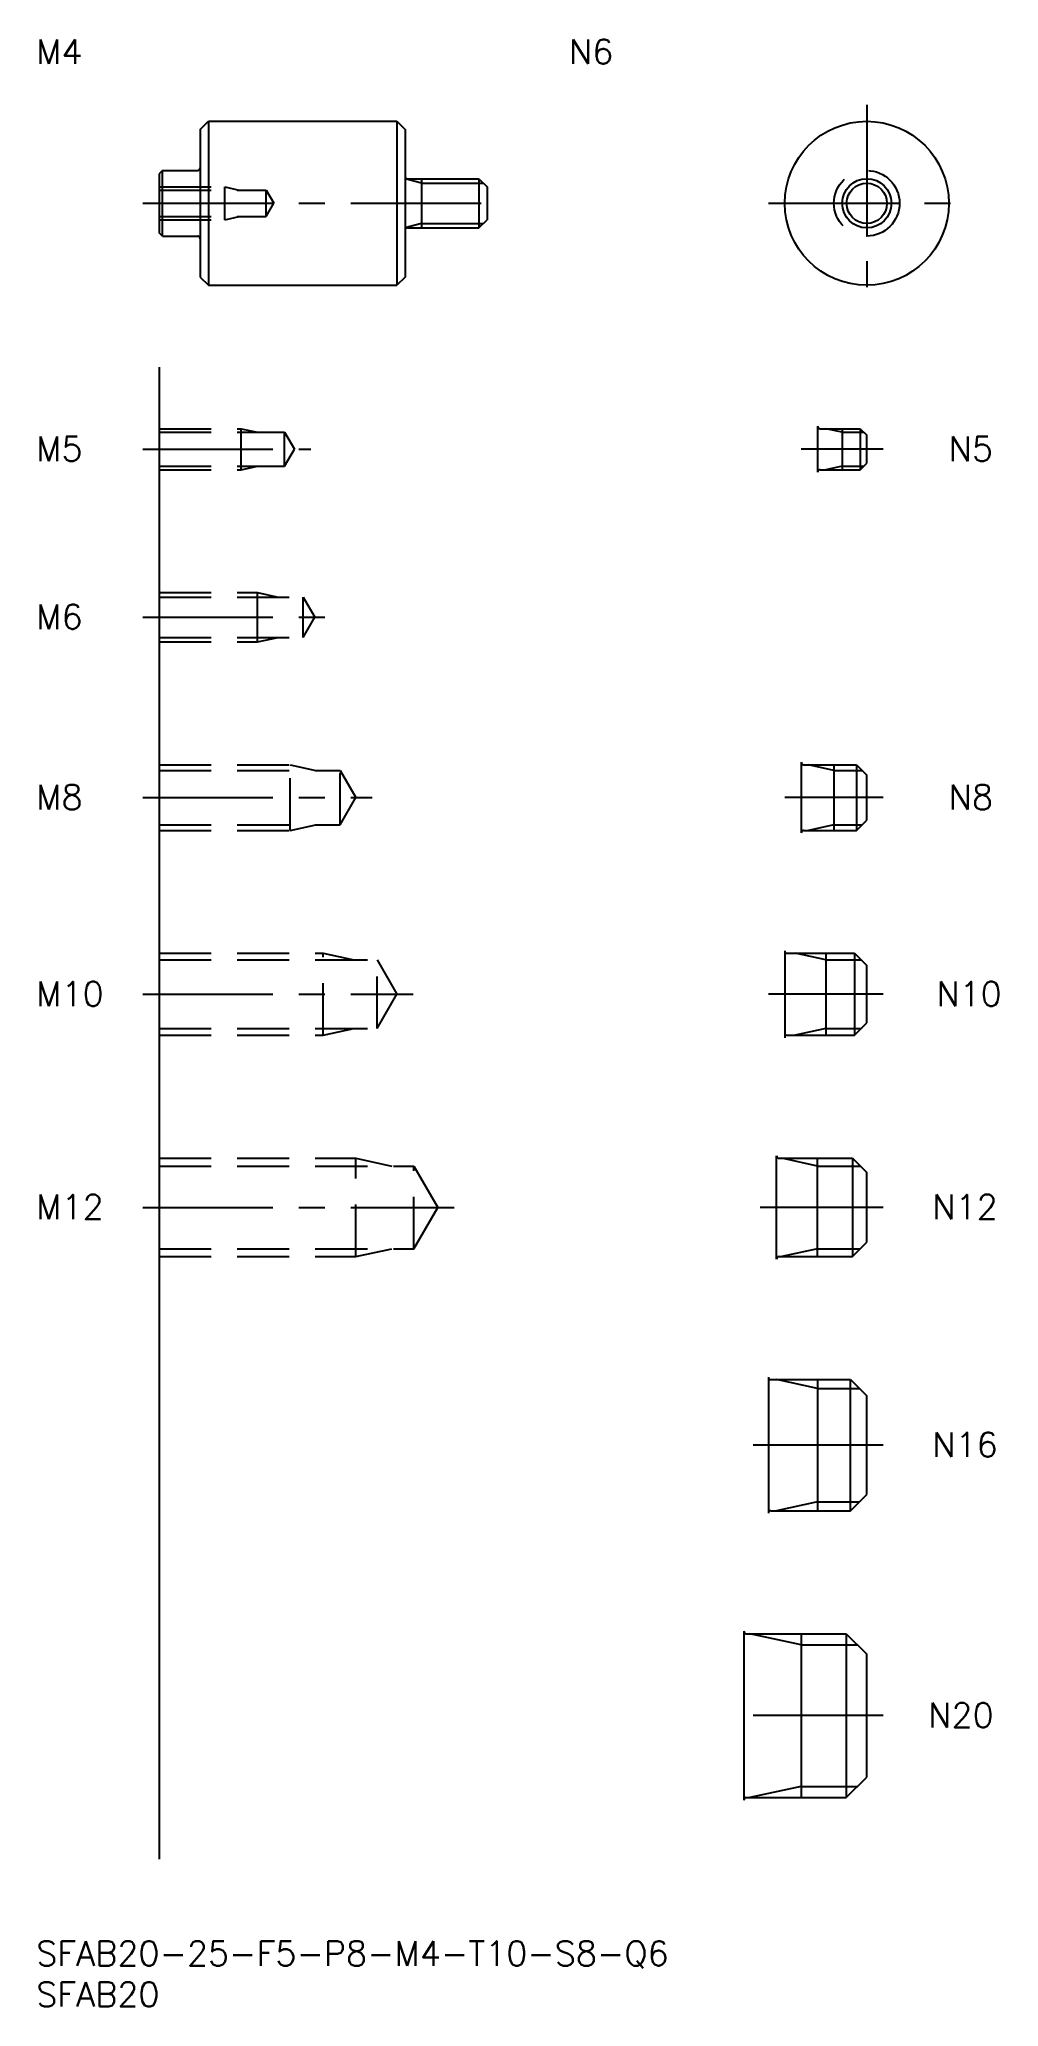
# Model space of a CAD drawing. Extents: x 0 to 117, y -8 to 232.
import ezdxf

# ---------------------------------------------------------------- set-up
doc = ezdxf.new("R2010")
doc.units = 0
doc.header["$LTSCALE"] = 0.5
doc.linetypes.add('CENTER', pattern=[50.8, 31.75, -6.35, 6.35, -6.35])
doc.linetypes.add('DASHED', pattern=[19.05, 12.7, -6.35])
for name, color, linetype in [('MSM_CENTER', 1, 'CENTER'), ('MSM_CONTINUOUS', 7, 'CONTINUOUS'), ('MSM_DASHED', 4, 'DASHED'), ('MSM_NARROW', 5, 'CONTINUOUS'), ('MSM_PART_NUMBER', 7, 'CONTINUOUS')]:
    doc.layers.add(name, color=color, linetype=linetype)
doc.styles.get("Standard").update_dxf_attribs({"font": 'txt.shx', "height": 1, "bigfont": 'bigfont.shx'})

# ---------------------------------------------------------------- blocks, each defined once
blk = doc.blocks.new('*U18')
at = {"layer": 'MSM_PART_NUMBER'}
blk.add_text('SFAB20-25-F5-P8-M4-T10-S8-Q6', height=3, dxfattribs=at).set_placement((0, -3))
blk = doc.blocks.new('*U19')
at = {"layer": 'MSM_PART_NUMBER'}
blk.add_text('SFAB20', height=3, dxfattribs=at).set_placement((0, -8))
blk = doc.blocks.new('*U20')
at = {"layer": 'MSM_PART_NUMBER'}
blk.add_text('M12', height=3, dxfattribs=at).set_placement((0, 88.06))
blk = doc.blocks.new('*U21')
at = {"layer": 'MSM_PART_NUMBER'}
blk.add_text('M10', height=3, dxfattribs=at).set_placement((0, 114.06))
blk = doc.blocks.new('*U22')
at = {"layer": 'MSM_PART_NUMBER'}
blk.add_text('M8', height=3, dxfattribs=at).set_placement((0, 138.06))
blk = doc.blocks.new('*U23')
at = {"layer": 'MSM_PART_NUMBER'}
blk.add_text('M6', height=3, dxfattribs=at).set_placement((0, 160.06))
blk = doc.blocks.new('*U24')
at = {"layer": 'MSM_PART_NUMBER'}
blk.add_text('M5', height=3, dxfattribs=at).set_placement((0, 180.56))
blk = doc.blocks.new('*U25')
at = {"layer": 'MSM_PART_NUMBER'}
blk.add_text('N20', height=3, dxfattribs=at).set_placement((108.82, 26.06))
blk = doc.blocks.new('*U26')
at = {"layer": 'MSM_PART_NUMBER'}
blk.add_text('N16', height=3, dxfattribs=at).set_placement((109.32, 59.06))
blk = doc.blocks.new('*U27')
at = {"layer": 'MSM_PART_NUMBER'}
blk.add_text('N12', height=3, dxfattribs=at).set_placement((109.32, 88.06))
blk = doc.blocks.new('*U28')
at = {"layer": 'MSM_PART_NUMBER'}
blk.add_text('N10', height=3, dxfattribs=at).set_placement((109.82, 114.06))
blk = doc.blocks.new('*U29')
at = {"layer": 'MSM_PART_NUMBER'}
blk.add_text('N8', height=3, dxfattribs=at).set_placement((111.32, 138.06))
blk = doc.blocks.new('*U30')
at = {"layer": 'MSM_PART_NUMBER'}
blk.add_text('M4', height=3, dxfattribs=at).set_placement((0, 229))
blk = doc.blocks.new('*U31')
at = {"layer": 'MSM_PART_NUMBER'}
blk.add_text('N6', height=3, dxfattribs=at).set_placement((65, 229))
blk = doc.blocks.new('*U32')
at = {"layer": 'MSM_PART_NUMBER'}
blk.add_text('N5', height=3, dxfattribs=at).set_placement((111.32, 180.56))

msp = doc.modelspace()

# ---------------------------------------------------------------- linework, layer by layer
at = {"layer": 'MSM_CENTER'}
for p, q in [((101.32, 224), (101.32, 200)), ((13, 212), (57, 212)), ((89.32, 212), (113.32, 212)), ((13, 182), (33.5, 182)), ((103.32, 182), (93.32, 182)), ((13, 161.5), (36, 161.5)), ((13, 139.5), (41, 139.5)), ((103.32, 139.5), (91.32, 139.5)), ((13, 115.5), (46, 115.5)), ((103.32, 115.5), (89.32, 115.5)), ((13, 89.5), (51, 89.5)), ((103.32, 89.5), (88.32, 89.5)), ((103.32, 60.5), (87.32, 60.5)), ((103.32, 27.5), (84.32, 27.5))]:
    msp.add_line(p, q, dxfattribs=at)
at = {"layer": 'MSM_CONTINUOUS'}
for p, q in [((20, 221), (21, 222)), ((20, 221), (20, 203)), ((21, 222), (21, 202)), ((21, 222), (44, 222)), ((44, 222), (44, 202)), ((44, 222), (45, 221)), ((45, 221), (45, 203)), ((15.4, 216), (15, 215.6)), ((15.4, 216), (19.7, 216)), ((15.4, 208), (15.4, 216)), ((15, 215.6), (15, 208.4)), ((45.3, 215), (54, 215)), ((47, 215), (47, 209)), ((54, 215), (55, 214)), ((54, 215), (54, 209)), ((55, 214), (55, 210)), ((45.3, 209), (54, 209)), ((54, 209), (55, 210)), ((15.4, 208), (15, 208.4)), ((15.4, 208), (19.7, 208)), ((20, 203), (21, 202)), ((21, 202), (44, 202)), ((45, 203), (44, 202)), ((15, 192), (15, 10)), ((95.32, 184.8), (95.32, 179.2)), ((95.62, 184.5), (100.52, 184.5)), ((98.32, 184.5), (98.32, 179.5)), ((100.52, 184.5), (101.32, 183.7)), ((100.52, 184.5), (100.52, 179.5)), ((101.32, 180.3), (101.32, 183.7)), ((100.52, 179.5), (101.32, 180.3)), ((95.62, 179.5), (100.52, 179.5)), ((93.32, 143.8), (93.32, 135.2)), ((93.62, 143.5), (100.07, 143.5)), ((97.32, 143.5), (97.32, 135.5)), ((100.07, 143.5), (101.32, 142.25)), ((100.07, 143.5), (100.07, 135.5)), ((101.32, 136.75), (101.32, 142.25)), ((93.62, 135.5), (100.07, 135.5)), ((100.07, 135.5), (101.32, 136.75)), ((91.32, 120.8), (91.32, 110.2)), ((91.62, 120.5), (99.82, 120.5)), ((96.32, 120.5), (96.32, 110.5)), ((99.82, 120.5), (101.32, 119)), ((99.82, 120.5), (99.82, 110.5)), ((101.32, 112), (101.32, 119)), ((91.62, 110.5), (99.82, 110.5)), ((99.82, 110.5), (101.32, 112)), ((90.32, 83.2), (90.32, 95.8)), ((90.62, 95.5), (99.57, 95.5)), ((95.32, 83.5), (95.32, 95.5)), ((99.57, 95.5), (101.32, 93.75)), ((99.57, 95.5), (99.57, 83.5)), ((101.32, 85.25), (101.32, 93.75)), ((99.57, 83.5), (101.32, 85.25)), ((90.62, 83.5), (99.57, 83.5)), ((89.32, 68.8), (89.32, 52.2)), ((89.62, 68.5), (99.32, 68.5)), ((95.32, 68.5), (95.32, 52.5)), ((99.32, 68.5), (101.32, 66.5)), ((99.32, 52.5), (99.32, 68.5)), ((101.32, 54.5), (101.32, 66.5)), ((99.32, 52.5), (101.32, 54.5)), ((89.62, 52.5), (99.32, 52.5)), ((86.32, 37.8), (86.32, 17.2)), ((86.62, 37.5), (98.82, 37.5)), ((93.32, 37.5), (93.32, 17.5)), ((98.82, 37.5), (101.32, 35)), ((98.82, 37.5), (98.82, 17.5)), ((101.32, 20), (101.32, 35)), ((98.82, 17.5), (101.32, 20)), ((86.62, 17.5), (98.82, 17.5))]:
    msp.add_line(p, q, dxfattribs=at)
for radius in [10, 3]:
    msp.add_circle((101.32, 212), radius, dxfattribs=at)
for centre, start, end in [((19.7, 216.3), 270, 0), ((45.3, 215.3), 180, 270), ((45.3, 208.7), 90, 180), ((19.7, 207.7), 0, 90), ((95.62, 184.8), 180, 270), ((95.62, 179.2), 90, 180), ((93.62, 143.8), 180, 270), ((93.62, 135.2), 90, 180), ((91.62, 120.8), 180, 270), ((91.62, 110.2), 90, 180), ((90.62, 95.8), 180, 270), ((90.62, 83.2), 90, 180), ((89.62, 68.8), 180, 270), ((89.62, 52.2), 90, 180), ((86.62, 37.8), 180, 270), ((86.62, 17.2), 90, 180)]:
    msp.add_arc(centre, 0.3, start, end, dxfattribs=at)
at = {"layer": 'MSM_DASHED'}
for p, q in [((15, 214), (23, 214)), ((15, 213.62), (28.06, 213.62)), ((23, 210), (23, 214)), ((23, 214), (24.75, 213.62)), ((28.06, 210.38), (28.06, 213.62)), ((28.06, 213.62), (29, 212)), ((28.06, 210.38), (29, 212)), ((15, 210.38), (28.06, 210.38)), ((15, 210), (23, 210)), ((23, 210), (24.75, 210.38)), ((15, 184.5), (25, 184.5)), ((15, 184.07), (30.31, 184.07)), ((25, 179.5), (25, 184.5)), ((25, 184.5), (27, 184.07)), ((30.31, 179.93), (30.31, 184.07)), ((30.31, 184.07), (31.5, 182)), ((30.31, 179.93), (31.5, 182)), ((15, 179.93), (30.31, 179.93)), ((15, 179.5), (25, 179.5)), ((25, 179.5), (27, 179.93)), ((15, 164.5), (27, 164.5)), ((15, 163.96), (32.58, 163.96)), ((27, 158.5), (27, 164.5)), ((27, 164.5), (29.5, 163.96)), ((32.58, 159.04), (32.58, 163.96)), ((32.58, 163.96), (34, 161.5)), ((32.58, 159.04), (34, 161.5)), ((15, 159.04), (32.58, 159.04)), ((15, 158.5), (27, 158.5)), ((27, 158.5), (29.5, 159.04)), ((15, 143.5), (31, 143.5)), ((15, 142.82), (37.08, 142.82)), ((31, 135.5), (31, 143.5)), ((31, 143.5), (34.12, 142.82)), ((37.08, 136.18), (37.08, 142.82)), ((37.08, 142.82), (39, 139.5)), ((37.08, 136.18), (39, 139.5)), ((15, 136.18), (37.08, 136.18)), ((15, 135.5), (31, 135.5)), ((31, 135.5), (34.12, 136.18)), ((15, 120.5), (35, 120.5)), ((35, 110.5), (35, 120.5)), ((35, 120.5), (38.75, 119.69)), ((15, 119.69), (41.58, 119.69)), ((41.58, 111.31), (41.58, 119.69)), ((41.58, 119.69), (44, 115.5)), ((41.58, 111.31), (44, 115.5)), ((15, 111.31), (41.58, 111.31)), ((15, 110.5), (35, 110.5)), ((35, 110.5), (38.75, 111.31)), ((15, 95.5), (39, 95.5)), ((15, 94.55), (46.08, 94.55)), ((39, 83.5), (39, 95.5)), ((39, 95.5), (43.38, 94.55)), ((46.08, 84.45), (46.08, 94.55)), ((46.08, 94.55), (49, 89.5)), ((46.08, 84.45), (49, 89.5)), ((15, 84.45), (46.08, 84.45)), ((39, 83.5), (43.38, 84.45)), ((15, 83.5), (39, 83.5))]:
    msp.add_line(p, q, dxfattribs=at)
msp.add_circle((101.32, 212), 4, dxfattribs=at)
at = {"layer": 'MSM_NARROW'}
for p, q in [((47, 214.46), (45, 215)), ((47, 214.46), (54.54, 214.46)), ((47, 209.54), (45, 209)), ((47, 209.54), (54.54, 209.54)), ((98.32, 184.07), (96.32, 184.5)), ((98.32, 184.07), (100.95, 184.07)), ((98.32, 179.93), (96.32, 179.5)), ((98.32, 179.93), (100.95, 179.93)), ((97.32, 142.82), (94.2, 143.5)), ((97.32, 142.82), (100.75, 142.82)), ((97.32, 136.18), (94.2, 135.5)), ((97.32, 136.18), (100.75, 136.18)), ((96.32, 119.69), (92.57, 120.5)), ((96.32, 119.69), (100.63, 119.69)), ((96.32, 111.31), (92.57, 110.5)), ((96.32, 111.31), (100.63, 111.31)), ((95.32, 94.55), (90.95, 95.5)), ((95.32, 94.55), (100.52, 94.55)), ((95.32, 84.45), (90.95, 83.5)), ((95.32, 84.45), (100.52, 84.45)), ((95.32, 67.42), (90.32, 68.5)), ((95.32, 67.42), (100.4, 67.42)), ((95.32, 53.58), (90.32, 52.5)), ((95.32, 53.58), (100.4, 53.58)), ((93.32, 36.15), (87.07, 37.5)), ((93.32, 36.15), (100.17, 36.15)), ((93.32, 18.85), (87.07, 17.5)), ((93.32, 18.85), (100.17, 18.85))]:
    msp.add_line(p, q, dxfattribs=at)
msp.add_circle((101.32, 212), 2.46, dxfattribs=at)

# ---------------------------------------------------------------- block references
at = {"layer": 'MSM_CONTINUOUS'}
for name in ['*U30', '*U31', '*U24', '*U32', '*U23', '*U22', '*U29', '*U21', '*U28', '*U20', '*U27', '*U26', '*U25', '*U18', '*U19']:
    msp.add_blockref(name, (0, 0), dxfattribs=at)

doc.saveas('drawing.dxf')
